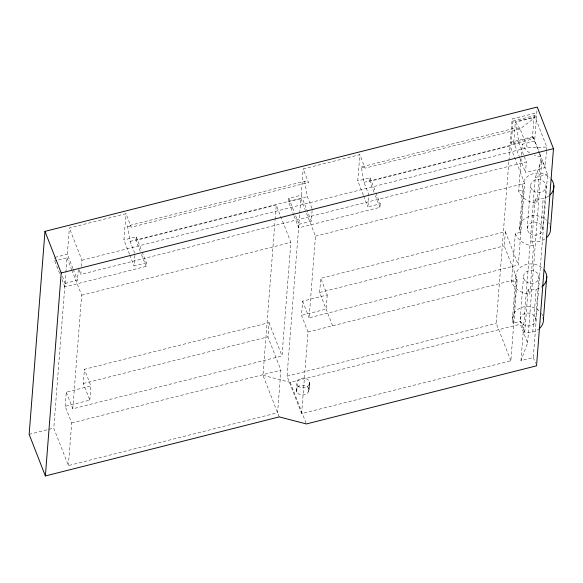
<?xml version="1.0" encoding="UTF-8"?>
<svg xmlns="http://www.w3.org/2000/svg" width="583" height="583" viewBox="0 0 583 583"><rect width="100%" height="100%" fill="white"/><g stroke="black" fill="none" stroke-linecap="round" stroke-linejoin="round"><path stroke-width="0.44" stroke-dasharray="2.92 2.19" d="M308.983 390.26L309.558 381.916A6.486 5.422 4.5 0 0 298.569 379.744L297.614 380.896A6.486 5.422 4.5 0 0 297.25 385.028L296.696 392.126A6.646 5.553 4.5 0 0 303.014 394.953A6.646 5.553 4.5 0 0 308.626 391.463L309.558 381.916M59.641 273.485L54.736 260.907L54.948 258.247M68.364 465.577L71.68 422.996L65.194 406.351L89.811 400.135L83.318 383.49L84.426 369.301L269.025 322.676L267.925 336.872L280.897 370.154L277.581 412.742L68.364 465.577L53.767 428.133L65.843 273.201M65.915 272.297L67.045 257.795L54.736 260.907M72.882 268.508L67.322 254.246L69.37 227.989L125.979 213.691L131.255 227.217L308.473 182.457L303.196 168.939L359.813 154.641L365.082 168.166L520.145 129.003L535.209 117.256L515.518 122.226L515.357 121.818L535.048 116.848L535.158 115.427L534.349 113.35L512.195 118.939L510.365 142.361L511.182 144.446L533.328 138.849L533.445 137.428L513.747 142.405L519.628 157.483M142.128 251.943L146.377 262.846L146.1 266.395L64.873 286.909L65.15 283.36L61.885 274.972M65.194 406.351L66.302 392.155L90.912 385.939L84.426 369.301M65.15 283.36L77.459 280.255L78.399 268.187M375.955 192.893L380.211 203.795L367.902 206.907L368.842 194.839L363.974 182.355L361.285 166.942L516.349 127.779L519.038 143.199L526.34 161.921L80.833 274.425L81.175 269.995M81.452 266.446L81.941 260.229L69.37 227.989M140.212 251.295L135.963 240.393L276.262 204.961L290.859 242.404L282.004 355.965L72.788 408.8L81.642 295.238L72.277 271.219M89.811 400.135L90.912 385.939M129.492 254.21L123.931 239.956L125.979 213.691M135.963 240.393L136.24 236.844L123.931 239.956M146.377 262.846L134.068 265.957L135.008 253.889L130.147 241.406L127.451 225.993L304.676 181.233L308.473 182.457M279.199 416.903L262.977 375.299L275.059 220.367M275.132 219.456L276.262 204.961M293.803 215.273L288.57 201.856L288.847 198.307L301.149 195.196L303.196 168.939M332.616 325.788L319.637 292.506L320.745 278.31L505.352 231.691L504.244 245.888L517.216 279.17L510.854 360.79L301.637 413.624L287.04 376.181L299.677 214.136M299.742 213.232L300.872 198.745L288.57 201.856M380.211 203.795L379.934 207.344L298.707 227.858L298.984 224.309L294.728 213.407M301.637 413.624L307.999 332.004L301.513 315.359L302.621 301.171L327.238 294.954L320.745 278.31M296.383 390.727L296.936 383.629M298.984 224.309L311.286 221.197L312.233 209.137L307.365 196.653L304.676 181.233M374.046 192.244L369.79 181.342L510.089 145.91L524.693 183.353L518.323 264.974L309.107 317.808L315.476 236.188L305.456 210.492M308.626 391.463L309.529 383.162M327.238 294.954L326.13 309.143L301.513 315.359M363.326 195.159L357.765 180.905L359.813 154.641M369.79 181.342L370.067 177.793L357.765 180.905M510.854 360.79L496.257 323.346L508.893 161.302M508.959 160.398L510.089 145.91M511.182 144.446L513.004 121.024L512.195 118.939M513.747 142.405L515.357 121.818M548.778 195.975A15.566 13.008 4.5 0 1 543.188 198.57L539.202 199.116L535.158 198.767L531.834 241.347L533.576 245.815L529.816 294.072L527.017 293.832A20.755 17.344 4.5 0 1 511.553 281.91L515.314 233.652L520.24 232.406A15.566 13.008 4.5 0 1 527.17 217.24A15.566 13.008 4.5 0 1 546.519 220.192M539.559 153.839L540.55 156.39L536.899 203.234L534.101 202.993A20.755 17.344 4.5 0 1 518.637 191.064L521.377 155.931M521.442 155.034L522.288 144.22L534.596 141.115L537.183 107.942M512.399 319.892L515.715 277.311M519.482 229.046L522.798 186.465M539.523 328.462A15.566 13.008 4.5 0 1 532.789 332.004L528.803 332.543L524.751 332.193L520.539 321.386L513.157 323.252L516.472 280.663A15.566 13.008 4.5 0 1 524.124 265.192A15.566 13.008 4.5 0 1 543.786 269.535M520.24 232.406L523.556 189.825A15.566 13.008 4.5 0 1 530.851 174.499A15.566 13.008 4.5 0 1 550.374 178.136M546.46 151.485L545.2 167.591L525.509 172.561L526.34 161.921M533.328 138.849L532.519 136.772L534.349 113.35M520.16 319.71L523.483 277.122M527.243 228.864L530.566 186.276M520.983 360.615L535.267 177.509L541.891 159.837L547.568 174.397L533.292 357.51L520.983 360.615L527.615 342.942L520.32 324.221L520.539 321.386M524.751 332.193L528.074 289.613L532.119 289.955L536.105 289.416A15.566 13.008 4.5 0 0 542.839 285.881M527.615 342.942L541.891 159.837M546.526 150.589L546.803 147.011L535.048 116.848M532.789 332.004L536.105 289.416M531.834 241.347L535.886 241.697L539.873 241.158L543.188 198.57M535.682 319.331L539.005 276.75M542.766 228.492L546.089 185.904M513.004 121.024L535.158 115.427M55.013 257.358L67.322 254.246M510.365 142.361L532.519 136.772M130.147 241.406L307.365 196.653M363.974 182.355L519.038 143.199M81.941 260.229L527.447 147.725L546.803 147.011M535.267 177.509L547.568 174.397M81.642 295.238L290.859 242.404M315.476 236.188L524.693 183.353M518.637 191.064L523.556 189.825M319.637 292.506L504.244 245.888M83.318 383.49L267.925 336.872M307.999 332.004L517.216 279.17M511.553 281.91L516.472 280.663M71.68 422.996L280.897 370.154M29.15 434.35L53.767 428.133M287.04 376.181L496.257 323.346M262.977 375.299L290.181 382.346L520.32 324.221M540.55 156.39L537.752 156.149A20.755 17.344 4.5 0 1 534.283 155.195M533.576 245.815L530.778 245.574A20.755 17.344 4.5 0 1 515.314 233.652M516.349 127.779L520.145 129.003L527.447 147.725M361.285 166.942L365.082 168.166M127.451 225.993L131.255 227.217M515.518 122.226L520.145 129.003M533.445 137.428L539.319 152.513M539.647 153.351L545.2 167.591M534.596 141.115L539.224 152.994M519.956 158.321L525.509 172.561M535.158 198.767L536.899 203.234M528.074 289.613L529.816 294.072M505.352 231.691L518.323 264.974M533.292 357.51L535.566 363.333M370.067 177.793L375.627 192.055M375.35 195.604L379.934 207.344M363.646 195.997L367.902 206.907M301.149 195.196L311.286 221.197M300.872 198.745L305.128 209.654M288.847 198.307L294.4 212.562M294.124 216.111L298.707 227.858M302.621 301.171L309.107 317.808M269.025 322.676L282.004 355.965M290.181 382.346L306.403 423.95M136.24 236.844L141.8 251.105M141.523 254.654L146.1 266.395M129.82 255.048L134.068 265.957M79.011 269.747L80.833 274.425M73.21 269.346L77.459 280.255M67.045 257.795L71.949 270.381M61.929 279.359L64.873 286.909M66.302 392.155L72.788 408.8M544.835 238.994A15.566 13.008 4.5 0 1 539.873 241.158M548.537 222.582A15.566 13.008 4.5 0 1 549.426 224.142M513.157 323.252A15.566 13.008 4.5 0 1 520.444 307.926A15.566 13.008 4.5 0 1 539.967 311.57M541.454 313.428A15.566 13.008 4.5 0 1 542.693 315.789M529.568 152.863A20.755 17.344 4.5 0 1 522.288 144.22M309.179 384.372A6.646 5.553 4.5 0 1 303.568 387.855A6.646 5.553 4.5 0 1 297.25 385.028M296.696 392.126A6.486 5.422 4.5 0 1 300.821 385.37A6.486 5.422 4.5 0 1 309.005 389.014M529.83 233.411A7.783 6.508 4.5 0 0 542.62 230.183A7.783 6.508 4.5 0 0 532.57 222.436A7.783 6.508 4.5 0 0 529.83 233.411M533.146 190.83A7.783 6.508 4.5 0 0 545.936 187.595A7.783 6.508 4.5 0 0 535.894 179.848A7.783 6.508 4.5 0 0 533.146 190.83M522.747 324.257A7.783 6.508 4.5 0 0 535.537 321.029A7.783 6.508 4.5 0 0 525.487 313.282A7.783 6.508 4.5 0 0 522.747 324.257M526.063 281.669A7.783 6.508 4.5 0 0 538.852 278.441A7.783 6.508 4.5 0 0 528.81 270.694A7.783 6.508 4.5 0 0 526.063 281.669"/><path stroke-width="0.87" d="M44.978 231.364L29.15 434.35L45.372 475.954L279.199 416.903L306.403 423.95L536.535 365.825L553.471 148.65L537.249 107.046L44.978 231.364L61.2 272.968L45.372 475.954M543.443 319.149L546.767 276.568M550.527 228.303L553.85 185.722M61.2 272.968L553.471 148.65M544.245 270.104A15.566 13.008 4.5 0 1 542.839 285.881M543.196 317.451A15.566 13.008 4.5 0 1 539.523 328.462M551.329 179.258A15.566 13.008 4.5 0 1 549.922 195.035M550.279 226.605A15.566 13.008 4.5 0 1 546.606 237.616"/></g></svg>
